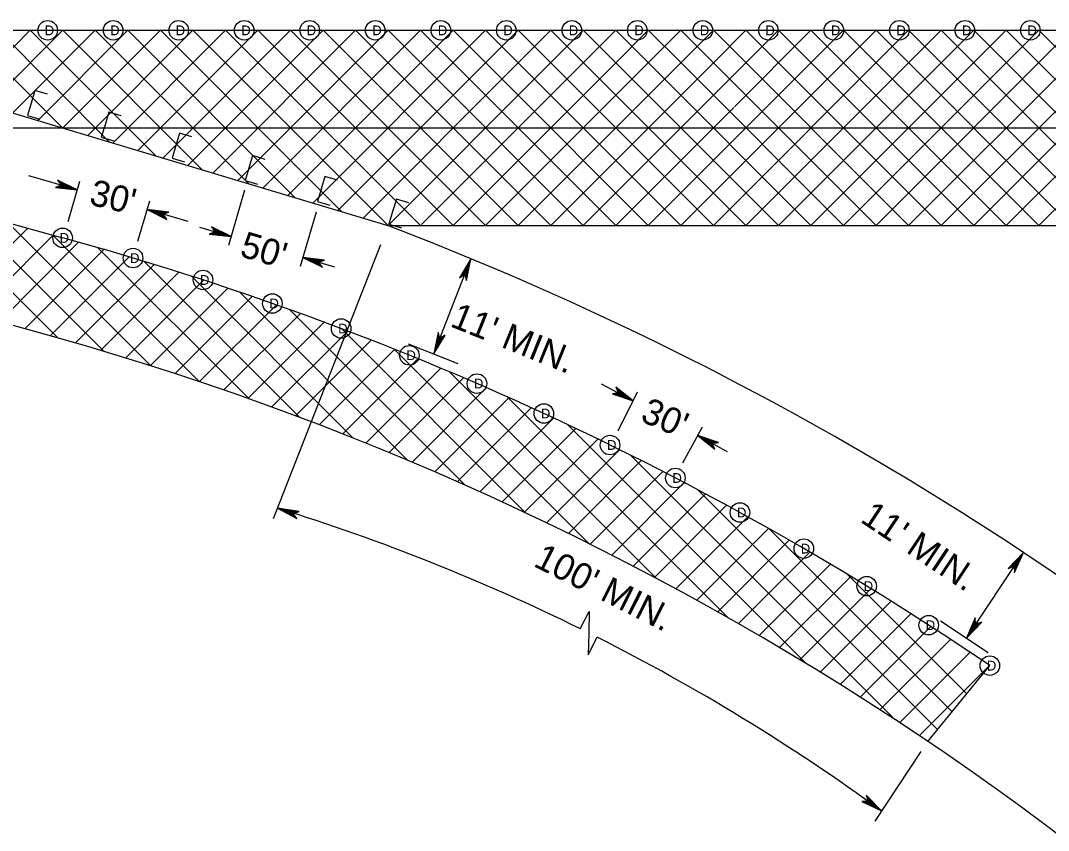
# Model space of a CAD drawing. Extents: x 499945 to 500993, y 499985 to 500645.
# Drawn here: x 500479.1 to 500636.9, y 500049.7 to 500174 of the extents above; entities that cross this region are included whole.
import ezdxf

# ---------------------------------------------------------------- set-up
doc = ezdxf.new("R2010")
doc.units = 0
for name, color, linetype in [('1', 7, 'Continuous'), ('24', 7, 'Continuous'), ('39', 7, 'Continuous'), ('5', 7, 'Continuous'), ('56', 7, 'Continuous'), ('60', 7, 'Continuous')]:
    doc.layers.add(name, color=color, linetype=linetype)

msp = doc.modelspace()

# ---------------------------------------------------------------- linework, layer by layer
at = {"layer": '1'}
for p, q in [((500168.84, 500172.53), (500754.89, 500172.53)), ((500370.61, 500172.53), (500485.52, 500140.67)), ((500470.16, 500162.15), (500480.55, 500172.53)), ((500485.55, 500157.53), (500470.55, 500172.53)), ((500474.01, 500160.99), (500485.54, 500172.53)), ((500492.69, 500155.39), (500475.55, 500172.53)), ((500477.85, 500159.84), (500490.54, 500172.53)), ((500499.83, 500153.25), (500480.55, 500172.53)), ((500481.69, 500158.69), (500495.53, 500172.53)), ((500485.54, 500157.54), (500500.53, 500172.53)), ((500506.96, 500151.11), (500485.54, 500172.53)), ((500489.38, 500156.38), (500505.53, 500172.53)), ((500514.1, 500148.97), (500490.54, 500172.53)), ((500493.22, 500155.23), (500510.52, 500172.53)), ((500521.24, 500146.83), (500495.53, 500172.53)), ((500497.07, 500154.08), (500515.52, 500172.53)), ((500528.38, 500144.68), (500500.53, 500172.53)), ((500500.91, 500152.92), (500520.52, 500172.53)), ((500504.75, 500151.77), (500525.51, 500172.53)), ((500535.5, 500142.55), (500505.53, 500172.53)), ((500508.6, 500150.62), (500530.51, 500172.53)), ((500540.5, 500142.55), (500510.52, 500172.53)), ((500512.44, 500149.47), (500535.5, 500172.53)), ((500545.5, 500142.55), (500515.52, 500172.53)), ((500516.28, 500148.31), (500540.5, 500172.53)), ((500520.13, 500147.16), (500545.5, 500172.53)), ((500550.49, 500142.55), (500520.52, 500172.53)), ((500523.97, 500146.01), (500550.49, 500172.53)), ((500555.49, 500142.55), (500525.51, 500172.53)), ((500527.81, 500144.85), (500555.49, 500172.53)), ((500560.49, 500142.55), (500530.51, 500172.53)), ((500565.48, 500142.55), (500535.5, 500172.53)), ((500570.48, 500142.55), (500540.5, 500172.53)), ((500553.16, 500164.86), (500545.5, 500172.53)), ((500555.5, 500167.52), (500550.49, 500172.53)), ((500555.48, 500167.52), (500560.49, 500172.53)), ((500560.35, 500167.67), (500555.49, 500172.53)), ((500565.35, 500167.67), (500560.49, 500172.53)), ((500560.62, 500167.67), (500565.48, 500172.53)), ((500570.34, 500167.67), (500565.48, 500172.53)), ((500565.62, 500167.67), (500570.48, 500172.53)), ((500575.34, 500167.67), (500570.48, 500172.53)), ((500570.61, 500167.67), (500575.47, 500172.53)), ((500575.47, 500142.55), (500605.45, 500172.53)), ((500580.34, 500167.67), (500575.47, 500172.53)), ((500575.61, 500167.67), (500580.47, 500172.53)), ((500580.47, 500142.55), (500610.45, 500172.53)), ((500585.48, 500167.52), (500580.47, 500172.53)), ((500580.6, 500167.67), (500585.47, 500172.53)), ((500585.46, 500167.52), (500590.46, 500172.53)), ((500585.47, 500142.55), (500615.44, 500172.53)), ((500615.44, 500142.55), (500585.47, 500172.53)), ((500588.72, 500160.79), (500600.45, 500172.53)), ((500588.72, 500165.79), (500595.46, 500172.53)), ((500590.46, 500142.55), (500620.44, 500172.53)), ((500620.44, 500142.55), (500590.46, 500172.53)), ((500595.46, 500142.55), (500625.44, 500172.53)), ((500625.44, 500142.55), (500595.46, 500172.53)), ((500600.45, 500142.55), (500630.43, 500172.53)), ((500630.43, 500142.55), (500600.45, 500172.53)), ((500605.45, 500142.55), (500635.43, 500172.53)), ((500635.43, 500142.55), (500605.45, 500172.53)), ((500610.45, 500142.55), (500640.42, 500172.53)), ((500640.42, 500142.55), (500610.45, 500172.53)), ((500615.44, 500142.55), (500645.42, 500172.53)), ((500645.42, 500142.55), (500615.44, 500172.53)), ((500620.44, 500142.55), (500650.42, 500172.53)), ((500650.42, 500142.55), (500620.44, 500172.53)), ((500625.44, 500142.55), (500655.41, 500172.53)), ((500655.41, 500142.55), (500625.44, 500172.53)), ((500630.43, 500142.55), (500660.41, 500172.53)), ((500660.41, 500142.55), (500630.43, 500172.53)), ((500635.43, 500142.55), (500665.41, 500172.53)), ((500665.41, 500142.55), (500635.43, 500172.53)), ((500449.59, 500168.32), (500535.48, 500142.55)), ((500531.66, 500143.7), (500555.48, 500167.52)), ((500535.5, 500142.55), (500560.62, 500167.67)), ((500540.66, 500142.71), (500565.62, 500167.67)), ((500545.5, 500142.55), (500570.61, 500167.67)), ((500550.49, 500142.55), (500575.61, 500167.67)), ((500555.49, 500142.55), (500580.6, 500167.67)), ((500580.47, 500142.55), (500555.5, 500167.52)), ((500585.47, 500142.55), (500560.35, 500167.67)), ((500560.49, 500142.55), (500585.46, 500167.52)), ((500590.46, 500142.55), (500565.35, 500167.67)), ((500595.46, 500142.55), (500570.34, 500167.67)), ((500600.45, 500142.55), (500575.34, 500167.67)), ((500605.45, 500142.55), (500580.34, 500167.67)), ((500610.45, 500142.55), (500585.48, 500167.52)), ((500565.48, 500142.55), (500588.72, 500165.79)), ((500575.47, 500142.55), (500553.16, 500164.86)), ((500570.48, 500142.55), (500588.61, 500160.69)), ((500460.22, 500157.54), (500754.89, 500157.54)), ((500484.79, 500125.32), (500463.26, 500146.84)), ((500491.83, 500123.27), (500470.18, 500144.93)), ((500467.77, 500129.78), (500480.16, 500142.16)), ((500499.05, 500121.05), (500477.09, 500143.01)), ((500535.48, 500142.55), (500754.89, 500142.55)), ((500471.78, 500128.79), (500484.07, 500141.08)), ((500475.76, 500127.77), (500487.98, 500139.99)), ((500506.47, 500118.63), (500484, 500141.1)), ((500479.71, 500126.72), (500491.87, 500138.89)), ((500514.1, 500115.99), (500490.94, 500139.15)), ((500483.63, 500125.65), (500495.73, 500137.75)), ((500521.97, 500113.12), (500498.03, 500137.06)), ((500487.52, 500124.54), (500499.57, 500136.59)), ((500491.38, 500123.41), (500503.37, 500135.4)), ((500495.21, 500122.25), (500507.16, 500134.19)), ((500530.11, 500109.97), (500505.3, 500134.79)), ((500499.02, 500121.06), (500510.91, 500132.95)), ((500538.56, 500106.52), (500512.76, 500132.33)), ((500502.8, 500119.84), (500514.64, 500131.68)), ((500506.56, 500118.6), (500518.35, 500130.39)), ((500510.28, 500117.33), (500522.03, 500129.07)), ((500547.36, 500102.71), (500520.43, 500129.65)), ((500513.98, 500116.03), (500525.68, 500127.73)), ((500517.66, 500114.71), (500529.31, 500126.37)), ((500556.58, 500098.5), (500528.34, 500126.74)), ((500521.31, 500113.37), (500532.92, 500124.98)), ((500524.93, 500111.99), (500536.5, 500123.56)), ((500566.28, 500093.79), (500536.51, 500123.56)), ((500528.53, 500110.6), (500540.06, 500122.12)), ((500532.1, 500109.18), (500543.59, 500120.66)), ((500576.6, 500088.47), (500544.99, 500120.08)), ((500535.65, 500107.73), (500547.1, 500119.18)), ((500539.18, 500106.26), (500550.59, 500117.67)), ((500587.67, 500082.39), (500553.81, 500116.25)), ((500542.68, 500104.76), (500554.06, 500116.14)), ((500546.16, 500103.25), (500557.5, 500114.59)), ((500549.62, 500101.71), (500560.92, 500113.01)), ((500599.77, 500075.29), (500563.04, 500112.02)), ((500553.05, 500100.14), (500564.32, 500111.41)), ((500556.46, 500098.55), (500567.7, 500109.79)), ((500559.84, 500096.94), (500571.05, 500108.15)), ((500613.32, 500066.74), (500572.74, 500107.32)), ((500563.21, 500095.31), (500574.39, 500106.49)), ((500566.55, 500093.65), (500577.7, 500104.81)), ((500569.86, 500091.98), (500580.99, 500103.1)), ((500573.16, 500090.28), (500584.26, 500101.37)), ((500619.87, 500065.18), (500583.02, 500102.03)), ((500576.44, 500088.56), (500587.5, 500099.62)), ((500579.69, 500086.81), (500590.73, 500097.86)), ((500582.92, 500085.05), (500593.94, 500096.07)), ((500622.12, 500067.93), (500594.04, 500096.01)), ((500586.13, 500083.26), (500597.12, 500094.25)), ((500589.32, 500081.45), (500600.29, 500092.42)), ((500592.49, 500079.62), (500603.43, 500090.57)), ((500595.63, 500077.77), (500606.56, 500088.7)), ((500624.37, 500070.68), (500606.01, 500089.03)), ((500598.76, 500075.9), (500609.66, 500086.81)), ((500601.82, 500073.97), (500612.75, 500084.9)), ((500565.02, 500080.66), (500566.37, 500083.33)), ((500566.37, 500083.33), (500566.31, 500080.01)), ((500604.94, 500072.1), (500615.81, 500082.97)), ((500566.31, 500080.01), (500566.25, 500076.68)), ((500608.01, 500070.17), (500618.86, 500081.02)), ((500566.25, 500076.68), (500567.59, 500079.36)), ((500611.05, 500068.21), (500621.88, 500079.04)), ((500614.07, 500066.24), (500624.89, 500077.05)), ((500617.08, 500064.25), (500627.87, 500075.04))]:
    msp.add_line(p, q, dxfattribs=at)
for centre, radius, start, end in [((500358.61, 499678.11), 464.66, 50.9006, 88.2641), ((500357.24, 499675.8), 499.62, 50.5103, 69.1015), ((500358.73, 499678.46), 479.29, 55.8301, 74.659)]:
    msp.add_arc(centre, radius, start, end, dxfattribs=at)
at = {"layer": '24'}
for points in [[(500487.77, 500148.03), (500484.75, 500149.53), (500485.34, 500148.74), (500484.44, 500148.4), (500487.77, 500148.03), (500487.56, 500148.08), (500484.82, 500149.46), (500485.4, 500148.72), (500484.58, 500148.41), (500487.44, 500148.11), (500487.34, 500148.16), (500484.99, 500149.32), (500485.42, 500148.71), (500484.72, 500148.44), (500487.29, 500148.17), (500487.18, 500148.18), (500485.13, 500149.21), (500485.44, 500148.71), (500484.9, 500148.45), (500486.87, 500148.27), (500486.69, 500148.33), (500485.27, 500149.08), (500485.48, 500148.71), (500485.07, 500148.49), (500486.66, 500148.35), (500486.5, 500148.41), (500485.41, 500148.94), (500485.57, 500148.66), (500485.27, 500148.51), (500486.34, 500148.45), (500486.18, 500148.51), (500485.54, 500148.84), (500485.6, 500148.66), (500485.37, 500148.54), (500486.09, 500148.52), (500485.68, 500148.76), (500485.71, 500148.62), (500485.48, 500148.55), (500485.98, 500148.54), (500485.7, 500148.7), (500485.8, 500148.56), (500485.64, 500148.55), (500485.81, 500148.6), (500485.74, 500148.63)], [(500498.51, 500145.01), (500501.54, 500143.51), (500500.94, 500144.3), (500501.85, 500144.63), (500498.51, 500145.01), (500498.73, 500144.95), (500501.46, 500143.58), (500500.88, 500144.32), (500501.71, 500144.63), (500498.84, 500144.93), (500498.95, 500144.88), (500501.29, 500143.72), (500500.87, 500144.32), (500501.56, 500144.59), (500498.99, 500144.87), (500499.1, 500144.85), (500501.15, 500143.83), (500500.84, 500144.32), (500501.39, 500144.59), (500499.41, 500144.76), (500499.59, 500144.71), (500501.02, 500143.95), (500500.81, 500144.33), (500501.22, 500144.55), (500499.62, 500144.68), (500499.79, 500144.62), (500500.87, 500144.09), (500500.72, 500144.38), (500501.02, 500144.53), (500499.95, 500144.59), (500500.1, 500144.52), (500500.75, 500144.19), (500500.68, 500144.38), (500500.92, 500144.5), (500500.19, 500144.52), (500500.61, 500144.28), (500500.58, 500144.42), (500500.81, 500144.48), (500500.31, 500144.5), (500500.58, 500144.34), (500500.49, 500144.47), (500500.64, 500144.49), (500500.48, 500144.44), (500500.55, 500144.4)], [(500511.39, 500140.87), (500508.36, 500142.36), (500508.96, 500141.58), (500508.05, 500141.24), (500511.39, 500140.87), (500511.18, 500140.92), (500508.44, 500142.3), (500509.02, 500141.55), (500508.19, 500141.25), (500511.06, 500140.95), (500510.96, 500140.99), (500508.61, 500142.16), (500509.04, 500141.55), (500508.34, 500141.28), (500510.91, 500141.01), (500510.8, 500141.02), (500508.75, 500142.05), (500509.06, 500141.55), (500508.52, 500141.29), (500510.49, 500141.11), (500510.31, 500141.17), (500508.89, 500141.92), (500509.1, 500141.55), (500508.69, 500141.32), (500510.28, 500141.19), (500510.11, 500141.25), (500509.03, 500141.78), (500509.19, 500141.49), (500508.89, 500141.34), (500509.95, 500141.29), (500509.8, 500141.35), (500509.15, 500141.68), (500509.22, 500141.49), (500508.98, 500141.38), (500509.71, 500141.36), (500509.3, 500141.59), (500509.32, 500141.45), (500509.09, 500141.39), (500509.59, 500141.37), (500509.32, 500141.53), (500509.42, 500141.4), (500509.26, 500141.38), (500509.43, 500141.43), (500509.36, 500141.47)], [(500522.41, 500137.65), (500525.44, 500136.15), (500524.84, 500136.93), (500525.75, 500137.27), (500522.41, 500137.65), (500522.63, 500137.59), (500525.36, 500136.22), (500524.78, 500136.96), (500525.61, 500137.27), (500522.74, 500137.57), (500522.85, 500137.52), (500525.19, 500136.35), (500524.77, 500136.96), (500525.46, 500137.23), (500522.89, 500137.5), (500523, 500137.49), (500525.05, 500136.47), (500524.74, 500136.96), (500525.29, 500137.23), (500523.31, 500137.4), (500523.49, 500137.35), (500524.92, 500136.59), (500524.71, 500136.96), (500525.12, 500137.19), (500523.52, 500137.32), (500523.69, 500137.26), (500524.77, 500136.73), (500524.62, 500137.02), (500524.92, 500137.17), (500523.85, 500137.23), (500524, 500137.16), (500524.65, 500136.83), (500524.58, 500137.02), (500524.82, 500137.13), (500524.09, 500137.15), (500524.51, 500136.92), (500524.48, 500137.06), (500524.71, 500137.12), (500524.21, 500137.14), (500524.48, 500136.98), (500524.39, 500137.11), (500524.54, 500137.13), (500524.38, 500137.08), (500524.44, 500137.04)], [(500548.23, 500137.44), (500546.47, 500134.56), (500547.31, 500135.08), (500547.56, 500134.15), (500548.23, 500137.44), (500548.16, 500137.23), (500546.55, 500134.63), (500547.34, 500135.14), (500547.57, 500134.29), (500548.12, 500137.12), (500548.07, 500137.02), (500546.7, 500134.79), (500547.35, 500135.15), (500547.55, 500134.44), (500548.05, 500136.97), (500548.02, 500136.86), (500546.82, 500134.91), (500547.35, 500135.18), (500547.56, 500134.61), (500547.91, 500136.56), (500547.84, 500136.39), (500546.96, 500135.04), (500547.35, 500135.22), (500547.54, 500134.79), (500547.81, 500136.36), (500547.74, 500136.2), (500547.12, 500135.17), (500547.41, 500135.3), (500547.53, 500134.99), (500547.69, 500136.05), (500547.61, 500135.9), (500547.22, 500135.28), (500547.42, 500135.33), (500547.51, 500135.09), (500547.59, 500135.81), (500547.32, 500135.42), (500547.47, 500135.43), (500547.51, 500135.2), (500547.57, 500135.7), (500547.39, 500135.44), (500547.53, 500135.52), (500547.53, 500135.36), (500547.49, 500135.53), (500547.45, 500135.47)], [(500542.52, 500122.86), (500544.28, 500125.74), (500543.44, 500125.21), (500543.19, 500126.15), (500542.52, 500122.86), (500542.59, 500123.07), (500544.2, 500125.67), (500543.41, 500125.16), (500543.18, 500126.01), (500542.63, 500123.18), (500542.68, 500123.28), (500544.05, 500125.51), (500543.41, 500125.14), (500543.2, 500125.86), (500542.7, 500123.32), (500542.73, 500123.43), (500543.93, 500125.38), (500543.4, 500125.12), (500543.19, 500125.68), (500542.84, 500123.73), (500542.91, 500123.91), (500543.79, 500125.26), (500543.4, 500125.08), (500543.21, 500125.51), (500542.94, 500123.93), (500543.01, 500124.09), (500543.64, 500125.12), (500543.34, 500125), (500543.22, 500125.31), (500543.06, 500124.25), (500543.14, 500124.4), (500543.53, 500125.01), (500543.34, 500124.96), (500543.24, 500125.21), (500543.16, 500124.49), (500543.43, 500124.88), (500543.29, 500124.86), (500543.24, 500125.1), (500543.18, 500124.6), (500543.37, 500124.86), (500543.23, 500124.77), (500543.22, 500124.93), (500543.26, 500124.76), (500543.3, 500124.83)], [(500573.14, 500115.66), (500570.49, 500117.75), (500570.91, 500116.86), (500569.95, 500116.72), (500573.14, 500115.66), (500572.94, 500115.76), (500570.55, 500117.67), (500570.96, 500116.82), (500570.09, 500116.69), (500572.83, 500115.8), (500572.74, 500115.87), (500570.69, 500117.5), (500570.98, 500116.81), (500570.24, 500116.7), (500572.69, 500115.9), (500572.59, 500115.93), (500570.8, 500117.36), (500571, 500116.81), (500570.41, 500116.66), (500572.31, 500116.08), (500572.14, 500116.17), (500570.91, 500117.21), (500571.03, 500116.8), (500570.59, 500116.67), (500572.12, 500116.2), (500571.97, 500116.3), (500571.02, 500117.04), (500571.11, 500116.73), (500570.79, 500116.65), (500571.82, 500116.37), (500571.68, 500116.46), (500571.12, 500116.92), (500571.15, 500116.72), (500570.89, 500116.66), (500571.6, 500116.49), (500571.24, 500116.8), (500571.24, 500116.66), (500571, 500116.65), (500571.49, 500116.53), (500571.25, 500116.74), (500571.32, 500116.59), (500571.16, 500116.61), (500571.33, 500116.62), (500571.27, 500116.67)], [(500583.05, 500110.32), (500585.69, 500108.23), (500585.27, 500109.12), (500586.23, 500109.26), (500583.05, 500110.32), (500583.24, 500110.22), (500585.63, 500108.31), (500585.22, 500109.16), (500586.09, 500109.28), (500583.35, 500110.17), (500583.44, 500110.11), (500585.5, 500108.48), (500585.21, 500109.16), (500585.94, 500109.28), (500583.49, 500110.08), (500583.59, 500110.04), (500585.38, 500108.62), (500585.18, 500109.17), (500585.77, 500109.31), (500583.88, 500109.89), (500584.04, 500109.8), (500585.28, 500108.77), (500585.15, 500109.18), (500585.6, 500109.31), (500584.06, 500109.77), (500584.21, 500109.68), (500585.16, 500108.94), (500585.07, 500109.25), (500585.4, 500109.33), (500584.36, 500109.61), (500584.5, 500109.52), (500585.06, 500109.06), (500585.04, 500109.26), (500585.29, 500109.32), (500584.59, 500109.49), (500584.94, 500109.17), (500584.94, 500109.32), (500585.18, 500109.33), (500584.7, 500109.45), (500584.93, 500109.24), (500584.86, 500109.39), (500585.02, 500109.37), (500584.85, 500109.36), (500584.91, 500109.31)], [(500518.51, 500099.18), (500521.48, 500097.58), (500520.91, 500098.38), (500521.83, 500098.69), (500518.51, 500099.18), (500518.72, 500099.12), (500521.4, 500097.65), (500520.85, 500098.41), (500521.69, 500098.69), (500518.83, 500099.09), (500518.93, 500099.04), (500521.24, 500097.79), (500520.83, 500098.42), (500521.54, 500098.66), (500518.98, 500099.02), (500519.09, 500099.01), (500521.1, 500097.91), (500520.81, 500098.42), (500521.36, 500098.66), (500519.4, 500098.9), (500519.57, 500098.85), (500520.97, 500098.04), (500520.77, 500098.42), (500521.19, 500098.63), (500519.6, 500098.82), (500519.77, 500098.75), (500520.83, 500098.19), (500520.68, 500098.48), (500520.99, 500098.61), (500519.92, 500098.71), (500520.08, 500098.64), (500520.71, 500098.29), (500520.65, 500098.48), (500520.89, 500098.58), (500520.17, 500098.63), (500520.57, 500098.38), (500520.55, 500098.52), (500520.78, 500098.58), (500520.28, 500098.61), (500520.55, 500098.44), (500520.46, 500098.58), (500520.62, 500098.59), (500520.45, 500098.54), (500520.52, 500098.5)], [(500633.07, 500092.38), (500630.75, 500089.93), (500631.67, 500090.27), (500631.73, 500089.3), (500633.07, 500092.38), (500632.95, 500092.19), (500630.83, 500089.98), (500631.71, 500090.31), (500631.76, 500089.44), (500632.9, 500092.08), (500632.82, 500092), (500631.02, 500090.1), (500631.72, 500090.33), (500631.77, 500089.58), (500632.79, 500091.96), (500632.75, 500091.86), (500631.16, 500090.2), (500631.73, 500090.35), (500631.82, 500089.76), (500632.57, 500091.59), (500632.47, 500091.43), (500631.33, 500090.3), (500631.74, 500090.39), (500631.84, 500089.93), (500632.43, 500091.41), (500632.33, 500091.27), (500631.5, 500090.4), (500631.82, 500090.46), (500631.87, 500090.13), (500632.25, 500091.13), (500632.14, 500091), (500631.63, 500090.48), (500631.83, 500090.49), (500631.87, 500090.23), (500632.11, 500090.92), (500631.76, 500090.59), (500631.9, 500090.58), (500631.89, 500090.34), (500632.05, 500090.81), (500631.82, 500090.6), (500631.98, 500090.65), (500631.95, 500090.5), (500631.95, 500090.67), (500631.89, 500090.61)], [(500624.34, 500079.24), (500626.67, 500081.69), (500625.74, 500081.35), (500625.69, 500082.32), (500624.34, 500079.24), (500624.46, 500079.43), (500626.58, 500081.64), (500625.7, 500081.3), (500625.65, 500082.18), (500624.52, 500079.54), (500624.59, 500079.62), (500626.4, 500081.51), (500625.69, 500081.29), (500625.64, 500082.03), (500624.62, 500079.66), (500624.66, 500079.76), (500626.25, 500081.42), (500625.68, 500081.27), (500625.59, 500081.86), (500624.84, 500080.03), (500624.95, 500080.19), (500626.09, 500081.32), (500625.67, 500081.23), (500625.58, 500081.69), (500624.98, 500080.2), (500625.08, 500080.35), (500625.91, 500081.22), (500625.59, 500081.16), (500625.54, 500081.49), (500625.17, 500080.49), (500625.27, 500080.62), (500625.78, 500081.14), (500625.58, 500081.13), (500625.54, 500081.39), (500625.31, 500080.7), (500625.66, 500081.03), (500625.51, 500081.04), (500625.52, 500081.28), (500625.36, 500080.81), (500625.59, 500081.02), (500625.44, 500080.97), (500625.47, 500081.12), (500625.46, 500080.95), (500625.52, 500081)], [(500611.29, 500052.71), (500608.92, 500055.12), (500609.23, 500054.18), (500608.26, 500054.16), (500611.29, 500052.71), (500611.11, 500052.83), (500608.98, 500055.03), (500609.28, 500054.14), (500608.4, 500054.12), (500611, 500052.89), (500610.92, 500052.97), (500609.09, 500054.84), (500609.29, 500054.13), (500608.54, 500054.1), (500610.88, 500053), (500610.78, 500053.05), (500609.18, 500054.69), (500609.31, 500054.12), (500608.71, 500054.05), (500610.52, 500053.24), (500610.37, 500053.35), (500609.27, 500054.52), (500609.35, 500054.1), (500608.89, 500054.03), (500610.35, 500053.38), (500610.21, 500053.49), (500609.36, 500054.34), (500609.42, 500054.02), (500609.08, 500053.98), (500610.07, 500053.58), (500609.95, 500053.69), (500609.45, 500054.21), (500609.45, 500054.01), (500609.19, 500053.98), (500609.87, 500053.72), (500609.55, 500054.08), (500609.53, 500053.94), (500609.29, 500053.96), (500609.76, 500053.78), (500609.56, 500054.02), (500609.6, 500053.86), (500609.45, 500053.9), (500609.62, 500053.89), (500609.57, 500053.95)]]:
    msp.add_lwpolyline(points, dxfattribs=at)
at = {"layer": '39'}
msp.add_line((500620.34, 500081.9), (500627.65, 500077.04), dxfattribs=at)
msp.add_lwpolyline([(500538.6, 500124.42), (500546.23, 500121.4)], dxfattribs=at)
at = {"layer": '5'}
for p, q in [((500449.59, 500172.53), (500754.89, 500172.53)), ((500487.77, 500148.03), (500480.32, 500150.21)), ((500486.35, 500143.17), (500488.17, 500149.4)), ((500513.47, 500147.98), (500510.99, 500139.5)), ((500497.09, 500140.15), (500498.92, 500146.38)), ((500504.81, 500143.16), (500498.51, 500145.01)), ((500524.45, 500144.6), (500522.01, 500136.27)), ((500506.53, 500142.29), (500511.39, 500140.87)), ((500517.89, 500097.61), (500534.37, 500139.67)), ((500522.41, 500137.65), (500527.27, 500136.22)), ((500542.52, 500122.86), (500548.23, 500137.44)), ((500568.25, 500118.29), (500573.14, 500115.66)), ((500570.83, 500111.06), (500573.83, 500117.05)), ((500580.79, 500106.13), (500583.78, 500111.69)), ((500583.05, 500110.32), (500587.6, 500107.87)), ((500624.36, 500079.23), (500633.07, 500092.38)), ((500618.39, 500063.37), (500627.92, 500075.01)), ((500610.29, 500051.15), (500617.36, 500061.82))]:
    msp.add_line(p, q, dxfattribs=at)
for start, end in [(63.7514, 72.7888), (54.0009, 63.2354)]:
    msp.add_arc((500424.45, 499795.53), 317.89, start, end, dxfattribs=at)
at = {"layer": '56'}
for points in [[(500483.18, 500162.71), (500481.27, 500163.28), (500480.69, 500161.37), (500480.12, 500159.45), (500482.03, 500158.88)], [(500494.52, 500159.38), (500492.61, 500159.95), (500492.03, 500158.04), (500491.46, 500156.12), (500493.37, 500155.55)], [(500505.38, 500156.17), (500503.47, 500156.74), (500502.9, 500154.83), (500502.32, 500152.91), (500504.24, 500152.34)], [(500516.61, 500152.72), (500514.69, 500153.29), (500514.12, 500151.38), (500513.54, 500149.46), (500515.46, 500148.89)], [(500527.71, 500149.51), (500525.8, 500150.08), (500525.22, 500148.17), (500524.65, 500146.25), (500526.56, 500145.68)], [(500538.69, 500146.05), (500536.78, 500146.63), (500536.2, 500144.72), (500535.63, 500142.8), (500537.54, 500142.23)]]:
    msp.add_lwpolyline(points, dxfattribs=at)
for centre in [(500483.23, 500172.53), (500493.29, 500172.53), (500503.35, 500172.53), (500513.41, 500172.53), (500523.47, 500172.53), (500533.53, 500172.53), (500543.6, 500172.53), (500553.66, 500172.53), (500563.72, 500172.53), (500573.78, 500172.53), (500583.84, 500172.53), (500593.91, 500172.53), (500603.97, 500172.53), (500614.03, 500172.53), (500624.09, 500172.53), (500634.15, 500172.53), (500485.52, 500140.67), (500496.34, 500137.57), (500507.08, 500134.21), (500517.74, 500130.6), (500528.3, 500126.75), (500538.78, 500122.64), (500549.15, 500118.3), (500559.43, 500113.71), (500569.59, 500108.87), (500579.63, 500103.81), (500589.55, 500098.51), (500599.35, 500092.97), (500609.01, 500087.21), (500618.54, 500081.22), (500627.92, 500075.01)]:
    msp.add_circle(centre, 1.5, dxfattribs=at)
at = {"layer": '60'}
for centre in [(500483.23, 500172.53), (500493.29, 500172.53), (500503.35, 500172.53), (500513.41, 500172.53), (500523.47, 500172.53), (500533.53, 500172.53), (500543.6, 500172.53), (500553.66, 500172.53), (500563.72, 500172.53), (500573.78, 500172.53), (500583.84, 500172.53), (500593.91, 500172.53), (500603.97, 500172.53), (500614.03, 500172.53), (500624.09, 500172.53), (500634.15, 500172.53), (500485.52, 500140.67), (500496.34, 500137.57), (500507.08, 500134.21), (500517.74, 500130.6), (500528.3, 500126.75), (500538.78, 500122.64), (500549.15, 500118.3), (500559.43, 500113.71), (500569.59, 500108.87), (500579.63, 500103.81), (500589.55, 500098.51), (500599.35, 500092.97), (500609.01, 500087.21), (500618.54, 500081.22), (500627.92, 500075.01)]:
    msp.add_circle(centre, 1.5, dxfattribs=at)

# ---------------------------------------------------------------- texts
at = {"layer": '1'}
msp.add_text("100' MIN.", height=4, rotation=333.3055, dxfattribs=at).set_placement((500557.66, 500090.36))
at = {"layer": '5'}
for s, rotation, p in [("30'", 346.5729, (500489.44, 500145.82)), ("50'", 343.6767, (500512.56, 500137.89)), ("11' MIN.", 337.9853, (500544.86, 500127.15)), ("30'", 336.5584, (500574.07, 500112.62)), ("11' MIN.", 326.4258, (500607.85, 500097.17))]:
    msp.add_text(s, height=4, rotation=rotation, dxfattribs=at).set_placement(p)
at = {"layer": '56'}
for p in [(500482.77, 500171.78), (500492.83, 500171.78), (500502.89, 500171.78), (500512.95, 500171.78), (500523.01, 500171.78), (500533.07, 500171.78), (500543.14, 500171.78), (500553.2, 500171.78), (500563.26, 500171.78), (500573.32, 500171.78), (500583.38, 500171.78), (500593.44, 500171.78), (500603.51, 500171.78), (500613.57, 500171.78), (500623.63, 500171.78), (500633.69, 500171.78), (500485.06, 500139.92), (500495.88, 500136.82), (500506.62, 500133.46), (500517.28, 500129.86), (500527.84, 500126), (500538.32, 500121.9), (500548.69, 500117.55), (500558.97, 500112.96), (500569.13, 500108.13), (500579.17, 500103.06), (500589.09, 500097.76), (500598.89, 500092.22), (500608.55, 500086.46), (500618.07, 500080.47), (500627.46, 500074.26)]:
    msp.add_text('D', height=1.5, dxfattribs=at).set_placement(p)

doc.saveas('drawing.dxf')
